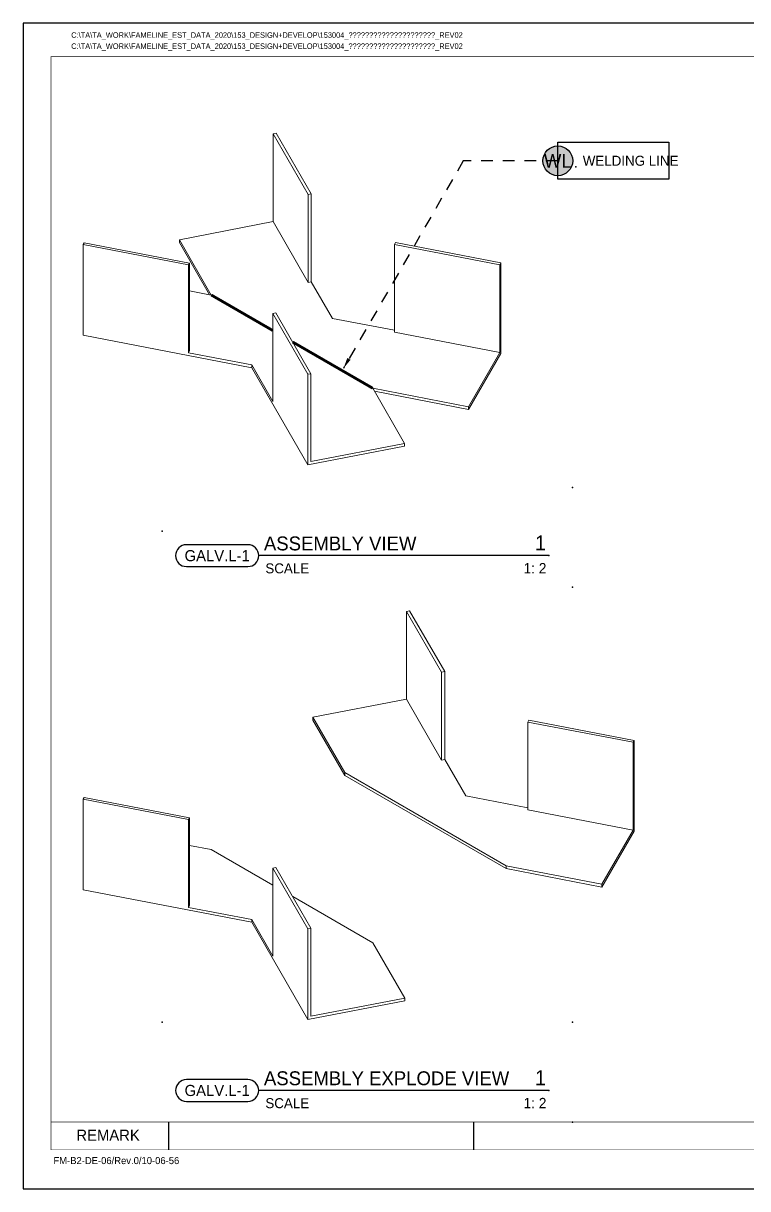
# Model space of a CAD drawing. Header units: millimetres. Extents: x -244126 to 368105, y -173968 to 259060.
# Drawn here: x 10662 to 10923.1, y 3898.1 to 4318.1 of the extents above; entities that cross this region are included whole.
import ezdxf
from ezdxf.enums import TextEntityAlignment as Align

# ---------------------------------------------------------------- set-up
doc = ezdxf.new("R2010")
doc.units = ezdxf.units.MM
doc.header["$MEASUREMENT"] = 0
for name, pattern in [('005_GG_TA_LINE', [13.75, 5, -1.25, 1.25, -1.25, 5]), ('BORDER2', [22.225, 6.35, -3.175, 6.35, -3.175, 0, -3.175]), ('HIDDEN', [9.525, 6.35, -3.175]), ('TA_GL_000.00010', [0.000275, 0.0001, -2.5e-05, 2.5e-05, -2.5e-05, 0.0001]), ('TA_HL_000.60000', [3.9, 2.13, -1.77]), ('TA_HL_003.00000', [19.5, 10.65, -8.85])]:
    doc.linetypes.add(name, pattern=pattern)
for name, color, linetype in [('000 - H A T C H', 8, 'Continuous'), ('000 - L I N E 0.1', 1, 'Continuous'), ('000 - SYMBOL CON', 1, 'Continuous'), ('000 - T E X T', 4, 'Continuous'), ('000 - TITLEBLOCK', 4, 'Continuous')]:
    doc.layers.add(name, color=color, linetype=linetype)
doc.styles.add('BROWALLIA', font='BrowalliaUPC.ttf')
doc.styles.add('century gothic111111', font='CordiaUPC.ttf')
doc.styles.add('Cetury Gothic', font='GOTHIC.TTF')
doc.styles.add('MtXpl_BrowalliaUPC', font='BrowalliaUPC.ttf')
doc.styles.add('TA', font='Cordia New.ttf', dxfattribs={"height": 4.5})

# ---------------------------------------------------------------- blocks, each defined once
blk = doc.blocks.new('A$Cfd196da9')
at = {"color": 0, "linetype": 'ByBlock', "const_width": 0.1}
blk.add_lwpolyline([(-143.5, -98), (96.5, -98), (96.5, 99), (-143.5, 99)], close=True, dxfattribs=at)
blk = doc.blocks.new('*U1670')
at = {"linetype": '005_GG_TA_LINE'}
for p in [(50, 237), (50, 60)]:
    blk.add_point(p, dxfattribs=at)
at = {"layer": '000 - L I N E 0.1', "color": 21, "linetype": 'Continuous'}
for points in [[(14.24, 420), (0, 420), (0, 405.76)], [(0, 14.24), (0, 0), (14.24, 0)]]:
    blk.add_lwpolyline(points, dxfattribs=at)
at = {"layer": '000 - T E X T', "color": 3}
for p, q in [((52.3, 24), (52.3, 14)), ((162.37, 14), (162.37, 24))]:
    blk.add_line(p, q, dxfattribs=at)
at = {"layer": '000 - T E X T', "color": 3, "const_width": 0.2}
blk.add_lwpolyline([(10, 24), (490, 24)], dxfattribs=at)
at = {"layer": '000 - TITLEBLOCK', "color": 250}
blk.add_lwpolyline([(0, 0), (594, 0), (594, 420), (0, 420)], close=True, dxfattribs=at)
at = {"layer": '000 - T E X T', "color": 3, "xscale": 2, "yscale": 2, "zscale": 2}
blk.add_blockref('A$Cfd196da9', (297, 210), dxfattribs=at)
at = {"color": 4, "insert": (19.12, 21.28), "char_height": 4, "width": 228.247, "attachment_point": 1, "style": 'BROWALLIA'}
blk.add_mtext('{\\fCentury Gothic|b0|i0|c0|p34;REMARK}', dxfattribs=at)
at = {"color": 4, "style": 'TA'}
blk.add_attdef('PAPER_SIZE', text='', height=2.5, dxfattribs=at).set_placement((568.6, 9.97), align=Align.MIDDLE_RIGHT)
blk.add_attdef('SCALE_SIZE', text='', height=2.5, dxfattribs=at).set_placement((573.51, 10.03), align=Align.MIDDLE_LEFT)
at = {"layer": '000 - H A T C H', "color": 4, "insert": (10.87, 11.4), "char_height": 2.5428, "attachment_point": 1, "style": 'century gothic111111'}
blk.add_mtext('FM-B2-DE-06/Rev.0/10-06-56', dxfattribs=at)
at = {"layer": '000 - T E X T', "color": 250, "style": 'TA'}
for tag, height, p in [('SUPERLINK', 2, (17.26, 415.77)), ('NAMEFILE', 2, (17.26, 411.76)), ('SC', 40, (3.36, 375.21))]:
    blk.add_attdef(tag, text='', height=height, dxfattribs=at).set_placement(p, align=Align.MIDDLE_LEFT)
at = {"layer": '000 - T E X T', "color": 4, "style": 'TA'}
for tag, height, p in [('NAME_JOB_1', 2, (523.67, 338.25)), ('NAME_JOB_2', 2, (523.67, 333.89)), ('NAME_PROJECT_1', 3, (493.81, 318.97)), ('NAME_PROJECT_2', 3, (493.81, 311.57)), ('NAME_PROJECT_3', 3, (493.81, 304.17)), ('CODE_VALUE_1', 1.9, (521.15, 289.12)), ('CODE_VALUE_2', 1.9, (521.15, 283.12)), ('PART_NAME_VALUE_1', 1.9, (521.15, 275.87)), ('PART_NAME_VALUE_2', 1.9, (521.15, 269.87)), ('PART_NAME_VALUE_3', 1.9, (521.15, 263.87)), ('MATTERIAL_VALUE_1', 3.6, (521.96, 256.9)), ('SPEC_VALUE', 3.6, (521.96, 248.68)), ('THICKNESS_VALUE', 3.6, (521.96, 240.53)), ('COATING_VALUE_1', 3.6, (521.96, 232.5)), ('COATING_VALUE_2', 3.6, (521.96, 224.47)), ('NAME_TITLE_1', 2.4, (494.51, 77.62)), ('NAME_TITLE_2', 2.4, (494.51, 70.96)), ('NAME_TITLE_3', 2.4, (494.51, 64.3)), ('DRAWING_NO1', 2.4, (494.61, 32.92)), ('DRAWING_NO2', 2.4, (494.61, 24.91))]:
    blk.add_attdef(tag, text='', height=height, dxfattribs=at).set_placement(p, align=Align.MIDDLE_LEFT)
for tag, p in [('NAME_DAFT', (553.41, 136.22)), ('NAME_CHECKED', (553.41, 122.6)), ('NAME_DESIGNER', (553.41, 109.21)), ('NAME_DESIGN_MGR', (553.41, 95.12))]:
    blk.add_attdef(tag, text='', height=3.6, dxfattribs=at).set_placement(p, align=Align.MIDDLE_CENTER)
for tag, p, height in [('REV', (553.53, 50.25), 3.75), ('NAME_REMARK', (55.29, 17.3), 4)]:
    blk.add_attdef(tag, p, '', height=height, dxfattribs=at)
at = {"layer": '000 - T E X T', "color": 4, "style": 'Cetury Gothic'}
for tag, p in [('SHEET_NO.', (561.58, 34)), ('TOTAL_SHEET_NO.', (560.97, 17.64))]:
    blk.add_attdef(tag, text='', height=3.6, dxfattribs=at).set_placement(p, align=Align.CENTER)
blk = doc.blocks.new('A$C9d8ccd53')
at = {"color": 0, "linetype": 'Continuous', "lineweight": 0, "extrusion": (1.11022e-16, 0.816497, 0.57735)}
for p, q in [((-11.38, 119.57), (-12.52, 119.35)), ((-12.52, 119.35), (0.13, 97.44)), ((-12.52, 87.67), (-12.52, 119.35)), ((1.26, 97.66), (-11.38, 119.57)), ((0.13, 97.44), (1.26, 97.66)), ((0.13, 65.76), (0.13, 97.44)), ((1.26, 65.98), (1.26, 97.66)), ((-12.52, 87.67), (-46.3, 81.17)), ((0.13, 65.76), (-12.52, 87.67)), ((-80.57, 80.06), (-80.95, 79.4)), ((-42.63, 72.75), (-80.57, 80.06)), ((-46.3, 80.19), (-46.3, 81.17)), ((-46.3, 81.17), (-34.79, 61.23)), ((-35.42, 61.35), (-46.3, 80.19)), ((31.62, 80.13), (31.24, 79.47)), ((69.57, 72.83), (31.62, 80.13)), ((-80.95, 79.4), (-43.01, 72.1)), ((-80.95, 46.74), (-80.95, 79.4)), ((31.24, 79.47), (69.19, 72.17)), ((31.24, 47.79), (31.24, 79.47)), ((-43.01, 72.1), (-42.63, 72.75)), ((-43.01, 40.42), (-43.01, 72.1)), ((-42.63, 41.07), (-42.63, 72.75)), ((69.19, 72.17), (69.57, 72.83)), ((69.19, 40.49), (69.19, 72.17)), ((69.57, 40.17), (69.57, 72.83)), ((1.26, 65.98), (0.13, 65.76)), ((8.85, 52.83), (1.26, 65.98)), ((-34.79, 61.23), (-42.63, 62.74)), ((-12.65, 48.45), (-34.79, 61.23)), ((-34.79, 61.23), (-12.65, 48.45)), ((-11.51, 54.79), (-12.65, 54.57)), ((1.14, 32.88), (-11.51, 54.79)), ((-12.65, 22.89), (-12.65, 54.57)), ((-12.65, 54.57), (0, 32.66)), ((31.24, 48.52), (8.85, 52.83)), ((-20.24, 35.05), (-80.95, 46.74)), ((69.19, 40.49), (31.24, 47.79)), ((23.4, 27.64), (-5.45, 44.29)), ((-5.45, 44.29), (23.4, 27.64)), ((-43.01, 40.42), (-42.63, 41.07)), ((-43.01, 40.42), (-20.24, 36.03)), ((57.93, 20.99), (69.19, 40.49)), ((69.57, 40.17), (57.93, 20.01)), ((-20.24, 36.03), (-12.65, 22.89)), ((-20.24, 35.05), (-20.24, 36.03)), ((-20.24, 35.05), (0, 0)), ((0, 32.66), (1.14, 32.88)), ((0, 0), (0, 32.66)), ((1.14, 1.2), (1.14, 32.88)), ((34.91, 7.7), (23.4, 27.64)), ((23.4, 27.64), (57.93, 20.99)), ((57.93, 20.01), (24.04, 26.53)), ((57.93, 20.01), (57.93, 20.99)), ((0, 0), (34.91, 6.72)), ((1.14, 1.2), (34.91, 7.7)), ((34.91, 6.72), (34.91, 7.7))]:
    blk.add_line(p, q, dxfattribs=at)
blk = doc.blocks.new('*U870')
at = {"color": 4}
blk.add_line((-4.26, 5.7), (-56.55, 5.7), dxfattribs=at)
at = {"linetype": 'TA_GL_000.00010'}
blk.add_point((0, 18), dxfattribs=at)
for p in [(-4.26, 5.7), (0, 0)]:
    blk.add_point(p)
at = {"layer": '000 - SYMBOL CON', "color": 0, "linetype": 'ByBlock'}
blk.add_lwpolyline([(-69.59, 7.66, 0.414214), (-71.55, 5.7, 0.414214), (-69.59, 3.74), (-58.51, 3.74, 0.414214), (-56.55, 5.7, 0.414214), (-58.51, 7.66)], format="xyb", close=True, dxfattribs=at)
at = {"color": 4, "linetype": 'BORDER2', "style": 'Cetury Gothic'}
blk.add_text('SCALE', height=1.8, dxfattribs=at).set_placement((-55.36, 2.51))
at = {"color": 0, "style": 'TA'}
for tag, p in [('HEADING2', (-55.62, 10.65)), ('HEADING', (-55.62, 6.65))]:
    blk.add_attdef(tag, p, '', height=2.5, dxfattribs=at)
for tag, height, p in [('LO', 2.7, (-4.76, 6.65)), ('SC', 1.85, (-4.7, 2.51))]:
    blk.add_attdef(tag, text='', height=height, dxfattribs=at).set_placement(p, align=Align.RIGHT)
at = {"layer": '000 - T E X T', "color": 0, "style": 'MtXpl_BrowalliaUPC'}
blk.add_attdef('NO.CODE', text='', height=2, dxfattribs=at).set_placement((-64.05, 5.7), align=Align.MIDDLE_CENTER)
blk = doc.blocks.new('000 - ARROW FOR SYMBOL')
at = {"layer": '000 - SYMBOL CON', "color": 0, "linetype": 'HIDDEN'}
blk.add_solid([(1.29, 1.57), (0, 0), (0.71, 1.9)], dxfattribs=at)
blk = doc.blocks.new('*U298')
h = blk.add_hatch(color=250)
h.dxf.hatch_style = 1
edge = h.paths.add_edge_path()
edge.add_arc((0, 0), 2.68, 0, 360)
for p in [(0, 0), (3.26, -1.08)]:
    blk.add_point(p)
at = {"layer": '000 - SYMBOL CON', "color": 0, "linetype": 'ByBlock'}
for points in [[(0, 0), (-17.04, 0), (-38.65, -37.43)], [(-17.04, 0), (-17.04, 0), (-38.65, -37.43)]]:
    blk.add_lwpolyline(points, dxfattribs=at)
at = {"layer": '000 - SYMBOL CON', "color": 2}
blk.add_circle((0, 0), 2.68, dxfattribs=at)
at = {"layer": 'Defpoints', "color": 250}
blk.add_line((0, -2.68), (0, 2.68), dxfattribs=at)
blk.add_lwpolyline([(0, 3.33), (20, 3.33), (20, -3.33), (0, -3.33)], close=True, dxfattribs=at)
at = {"layer": '000 - SYMBOL CON', "color": 0}
blk.add_blockref('000 - ARROW FOR SYMBOL', (-38.65, -37.43), dxfattribs=at)
blk.add_blockref('000 - ARROW FOR SYMBOL', (-38.65, -37.43), dxfattribs=at)
at = {"layer": '000 - T E X T', "style": 'BROWALLIA'}
blk.add_attdef('NO.CODE', text='', height=2.5, dxfattribs=at).set_placement((0, 0), align=Align.MIDDLE_CENTER)
at = {"layer": '000 - T E X T', "style": 'TA'}
blk.add_attdef('NAME1', (4.5, -0.89), '', height=1.8, dxfattribs=at)

msp = doc.modelspace()

# ---------------------------------------------------------------- linework, layer by layer
at = {"color": 3, "linetype": 'Continuous', "lineweight": 0, "extrusion": (1.11022e-16, 0.816497, 0.57735)}
for p, q in [((10801.25634, 4106.41471), (10800.11792, 4106.19562)), ((10800.11792, 4106.19562), (10812.76703, 4084.28672)), ((10800.11792, 4074.51555), (10800.11792, 4106.19562)), ((10813.90545, 4084.5058), (10801.25634, 4106.41471)), ((10812.76703, 4084.28672), (10813.90545, 4084.5058)), ((10812.76703, 4052.60665), (10812.76703, 4084.28672)), ((10813.90545, 4052.82574), (10813.90545, 4084.5058)), ((10800.11792, 4074.51555), (10766.34479, 4068.01591)), ((10812.76703, 4052.60665), (10800.11792, 4074.51555)), ((10766.34479, 4067.03611), (10766.34479, 4068.01591)), ((10766.34479, 4068.01591), (10777.85549, 4048.07881)), ((10777.85549, 4047.09901), (10766.34479, 4067.03611)), ((10844.26332, 4066.97868), (10843.88384, 4066.32142)), ((10843.88384, 4066.32142), (10881.83117, 4059.01845)), ((10843.88384, 4034.64135), (10843.88384, 4066.32142)), ((10882.21065, 4059.67572), (10844.26332, 4066.97868)), ((10881.83117, 4059.01845), (10882.21065, 4059.67572)), ((10881.83117, 4027.33838), (10881.83117, 4059.01845)), ((10882.21065, 4027.01585), (10882.21065, 4059.67572)), ((10813.90545, 4052.82574), (10812.76703, 4052.60665)), ((10821.49492, 4039.6804), (10813.90545, 4052.82574)), ((10777.85549, 4048.07881), (10836.04139, 4014.48516)), ((10777.85549, 4047.09901), (10777.85549, 4048.07881)), ((10836.04139, 4013.50536), (10777.85549, 4047.09901)), ((10683.98409, 4039.14572), (10683.60461, 4038.48845)), ((10683.60461, 4038.48845), (10721.55195, 4031.18548)), ((10683.60461, 4005.82859), (10683.60461, 4038.48845)), ((10721.93142, 4031.84275), (10683.98409, 4039.14572)), ((10843.88384, 4035.37165), (10821.49492, 4039.6804)), ((10881.83117, 4027.33838), (10843.88384, 4034.64135)), ((10721.55195, 4031.18548), (10721.93142, 4031.84275)), ((10721.55195, 3999.50542), (10721.55195, 4031.18548)), ((10721.93142, 4000.16268), (10721.93142, 4031.84275)), ((10870.57347, 4007.83946), (10881.83117, 4027.33838)), ((10882.21065, 4027.01585), (10870.57347, 4006.85966)), ((10729.77387, 4020.31887), (10721.93142, 4021.82815)), ((10751.90981, 4007.53868), (10729.77387, 4020.31887)), ((10753.04823, 4013.87745), (10751.90981, 4013.65836)), ((10751.90981, 3981.97829), (10751.90981, 4013.65836)), ((10751.90981, 4013.65836), (10764.55892, 3991.74946)), ((10765.69734, 3991.96855), (10753.04823, 4013.87745)), ((10836.04139, 4014.48516), (10870.57347, 4007.83946)), ((10836.04139, 4013.50536), (10836.04139, 4014.48516)), ((10870.57347, 4006.85966), (10836.04139, 4013.50536)), ((10870.57347, 4006.85966), (10870.57347, 4007.83946)), ((10683.60461, 4005.82859), (10744.32034, 3994.14384)), ((10787.95978, 3986.72522), (10759.10698, 4003.38339)), ((10721.93142, 4000.16268), (10721.55195, 3999.50542)), ((10721.55195, 3999.50542), (10744.32034, 3995.12364)), ((10744.32034, 3995.12364), (10751.90981, 3981.97829)), ((10744.32034, 3994.14384), (10744.32034, 3995.12364)), ((10744.32034, 3994.14384), (10764.55892, 3959.0896)), ((10764.55892, 3991.74946), (10765.69734, 3991.96855)), ((10764.55892, 3959.0896), (10764.55892, 3991.74946)), ((10765.69734, 3960.28848), (10765.69734, 3991.96855)), ((10799.47047, 3966.78812), (10787.95978, 3986.72522)), ((10764.55892, 3959.0896), (10799.47047, 3965.80833)), ((10765.69734, 3960.28848), (10799.47047, 3966.78812)), ((10799.47047, 3965.80833), (10799.47047, 3966.78812))]:
    msp.add_line(p, q, dxfattribs=at)
at = {"color": 4, "linetype": 'TA_HL_000.60000', "const_width": 1}
for points in [[(10729.77387, 4220.20636), (10751.90981, 4207.42616)], [(10759.10698, 4203.27088), (10787.95978, 4186.61271)]]:
    msp.add_lwpolyline(points, dxfattribs=at)

# ---------------------------------------------------------------- block references
at = {"color": 2, "linetype": 'TA_HL_003.00000'}
ref = msp.add_blockref('*U1670', (10661.98997, 3898.13396), dxfattribs=at)
ref.add_attrib('SUPERLINK', 'C:\\TA\\TA_WORK\\FAMELINE_EST_DATA_2020\\153_DESIGN+DEVELOP\\153004_สวนสัตว์แห่งใหม่ย่านคลองหก_REV02', dxfattribs={"layer": '000 - T E X T', "color": 250, "height": 2, "style": 'TA'}).set_placement((10679.25461, 4313.8993), align=Align.MIDDLE_LEFT)
ref.add_attrib('NAMEFILE', 'C:\\TA\\TA_WORK\\FAMELINE_EST_DATA_2020\\153_DESIGN+DEVELOP\\153004_สวนสัตว์แห่งใหม่ย่านคลองหก_REV02', dxfattribs={"layer": '000 - T E X T', "color": 250, "height": 2, "style": 'TA'}).set_placement((10679.25461, 4309.89886), align=Align.MIDDLE_LEFT)
at = {"color": 3, "linetype": 'ByBlock'}
msp.add_blockref('A$C9d8ccd53', (10764.55892, 4158.97708), dxfattribs=at)
at = {"layer": '000 - T E X T', "color": 2, "linetype": 'TA_HL_000.60000', "ltscale": 2.5, "xscale": 2, "yscale": 2, "zscale": 2}
msp.add_blockref('*U298', (10854.67545, 4268.58235), dxfattribs=at).add_auto_attribs({'NAME1': 'WELDING LINE ', 'NO.CODE': 'WL'})
at = {"layer": '000 - T E X T', "xscale": 2, "yscale": 2, "zscale": 2}
for p, values in [((10859.97341, 4114.87527), {'NO.CODE': 'GALV.L-1', 'HEADING': 'ASSEMBLY VIEW', 'LO': '1', 'SC': '1: 2'}), ((10859.97341, 3922.13396), {'NO.CODE': 'GALV.L-1', 'HEADING': 'ASSEMBLY EXPLODE VIEW', 'LO': '1', 'SC': '1: 2'})]:
    msp.add_blockref('*U870', p, dxfattribs=at).add_auto_attribs(values)

doc.saveas('drawing.dxf')
